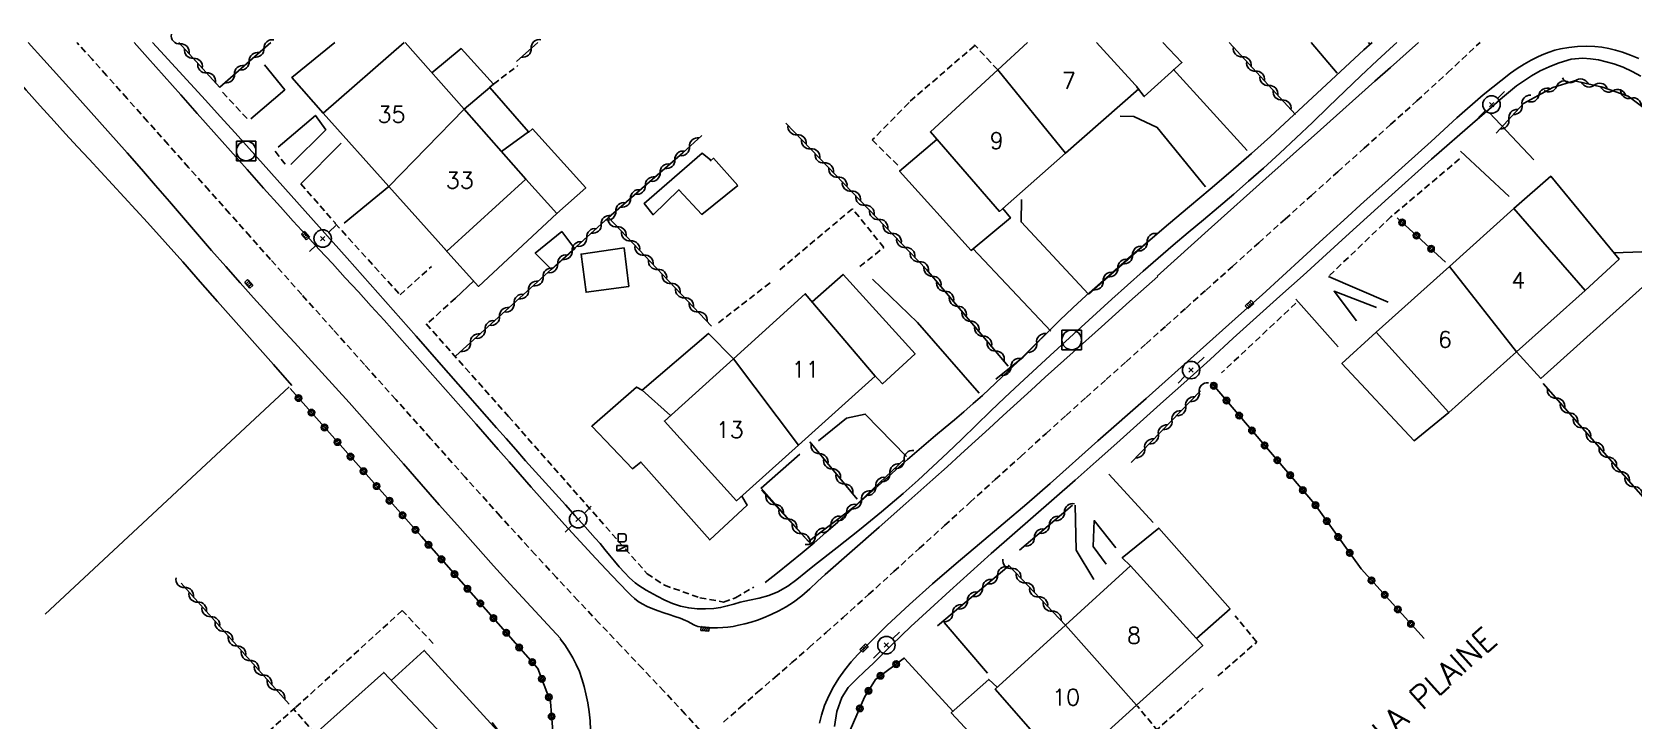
# Model space of a CAD drawing. Header units: millimetres. Extents: x 137000 to 138002, y 152999 to 154002.
# Drawn here: x 137205.9 to 137328.6, y 153948.1 to 154000.8 of the extents above; entities that cross this region are included whole.
import ezdxf
from ezdxf.enums import TextEntityAlignment as Align

# ---------------------------------------------------------------- set-up
doc = ezdxf.new("R2010")
doc.units = ezdxf.units.MM
doc.linetypes.add('DASHED', pattern=[0.75, 0.5, -0.25])
doc.layers.get('0').update_dxf_attribs({"linetype": 'CONTINUOUS'})
for name, color, linetype in [('W0001', 6, 'DASHED'), ('W0008', 7, 'CONTINUOUS'), ('W0014', 7, 'CONTINUOUS'), ('W0017', 7, 'CONTINUOUS'), ('W0101', 7, 'CONTINUOUS'), ('W0104', 1, 'CONTINUOUS'), ('W0112', 1, 'DASHED'), ('W0300', 7, 'CONTINUOUS'), ('W0310', 3, 'CONTINUOUS'), ('W0323', 7, 'CONTINUOUS'), ('W0330', 7, 'CONTINUOUS'), ('W0401', 7, 'CONTINUOUS'), ('W0420', 7, 'CONTINUOUS'), ('W0438', 7, 'CONTINUOUS'), ('W0473', 7, 'CONTINUOUS'), ('W0989', 7, 'CONTINUOUS'), ('W0991', 7, 'CONTINUOUS'), ('W1102', 7, 'CONTINUOUS')]:
    doc.layers.add(name, color=color, linetype=linetype)
doc.styles.get("Standard").update_dxf_attribs({"font": 'romans.shx', "width": 0.85})

# ---------------------------------------------------------------- blocks, each defined once
blk = doc.blocks.new('T473')
for p, q in [((-0.166667, 0.166667), (0.166667, -0.166667)), ((-0.166667, -0.166667), (0.166667, 0.166667)), ((0.500001, 0.500001), (1.000002, 1.000002)), ((-1.000002, -1.000002), (-0.500001, -0.500001))]:
    blk.add_line(p, q)
blk.add_ellipse((0, 0), major_axis=(0.471405, 0.471405), ratio=1, start_param=5.4977871438, end_param=11.780972451)
blk = doc.blocks.new('T401')
for p, q in [((-0.3, 0.3), (0, 0.3)), ((-0.3, -0.25), (-0.3, 0.3)), ((-0.3, 0.15), (0, 0.15)), ((-0.3, 0), (0, 0)), ((0, 0.3), (0, -0.25)), ((-0.3, -0.15), (0, -0.15)), ((-0.3, -0.25), (-0.3, -0.3)), ((-0.3, -0.3), (0, -0.3)), ((0, -0.3), (0, -0.25))]:
    blk.add_line(p, q)
blk = doc.blocks.new('T420')
for p, q in [((0.75, 0.75), (-0.75, 0.75)), ((-0.75, 0.75), (-0.75, -0.75)), ((0.75, 0.75), (0.75, -0.75)), ((0.75, -0.75), (-0.75, -0.75))]:
    blk.add_line(p, q)
blk.add_ellipse((0, 0), major_axis=(-0.53, 0.53), ratio=1, start_param=3.926991, end_param=10.210176)
blk = doc.blocks.new('T438')
for p, q in [((-0.4, 0.2), (0.4, 0.2)), ((-0.4, -0.2), (-0.4, 0.2)), ((0.15, 1.1), (-0.3, 1.1)), ((-0.3, 1.1), (-0.3, 0.5)), ((-0.3, 0.5), (0.15, 0.5)), ((0.3, 0.65), (0.3, 0.95)), ((0.4, 0.2), (0.4, -0.2))]:
    blk.add_line(p, q)
at = {"flags": 128}
for points in [[(-0.4, -0.2), (0.4, 0.2)], [(0.4, -0.2), (-0.4, -0.2)]]:
    blk.add_lwpolyline(points, dxfattribs=at)
for centre, major_axis, start_param, end_param in [((0.15, 0.95), (0.106, -0.106), 0.785398, 2.356194), ((0.15, 0.65), (0.106, 0.106), 3.926991, 5.497787)]:
    blk.add_ellipse(centre, major_axis=major_axis, ratio=1, start_param=start_param, end_param=end_param)
blk = doc.blocks.new('t310o')
at = {"color": 0, "linetype": 'Continuous'}
for centre, start, end in [((-0.5, 0.38), 216.8699, 323.1304), ((0.5, -0.37), 36.8699, 143.1303)]:
    blk.add_arc(centre, 0.625, start, end, dxfattribs=at)
blk = doc.blocks.new('t323o')
at = {"color": 0, "linetype": 'Continuous'}
for radius in [0.25, 0.15]:
    blk.add_circle((0, 0), radius, dxfattribs=at)

msp = doc.modelspace()

# ---------------------------------------------------------------- linework, layer by layer
at = {"layer": 'W0001'}
for points in [[(137257.55, 153946.81), (137255.93, 153948.58), (137254.3, 153950.33), (137252.65, 153952.07), (137251, 153953.81), (137249.35, 153955.54), (137247.71, 153957.28), (137246.07, 153959.03), (137244.45, 153960.79), (137241.76, 153963.74), (137239.09, 153966.71), (137236.43, 153969.69), (137233.77, 153972.66), (137231.37, 153975.34), (137228.97, 153978.02), (137226.57, 153980.7), (137224.17, 153983.39), (137222.61, 153985.15), (137221.04, 153986.91), (137219.47, 153988.67), (137217.9, 153990.43), (137216.34, 153992.19), (137214.77, 153993.95), (137213.2, 153995.71), (137211.63, 153997.47), (137210.52, 153998.71), (137209.4, 153999.94), (137209.35, 154000)], [(137258.85, 153947.96), (137260.16, 153949.11), (137261.47, 153950.25), (137262.78, 153951.38), (137264.1, 153952.52), (137265.41, 153953.67), (137266.71, 153954.82), (137268.01, 153955.97), (137269.96, 153957.73), (137271.9, 153959.49), (137273.84, 153961.26), (137275.79, 153963.02), (137277.73, 153964.79), (137279.67, 153966.55), (137281.62, 153968.31), (137283.56, 153970.07), (137285.09, 153971.45), (137286.62, 153972.82), (137288.15, 153974.19), (137289.68, 153975.56), (137291.21, 153976.93), (137292.74, 153978.3), (137294.27, 153979.67), (137295.8, 153981.04), (137297.82, 153982.85), (137299.84, 153984.67), (137301.86, 153986.48), (137303.87, 153988.29), (137305.89, 153990.1), (137307.91, 153991.91), (137309.93, 153993.72), (137311.95, 153995.53), (137314.3, 153997.68), (137316.63, 153999.87), (137316.78, 154000)]]:
    msp.add_lwpolyline(points, dxfattribs=at)
at = {"layer": 'W0008'}
for points in [[(137213.74, 154000), (137214.76, 153998.86), (137216.04, 153997.43), (137217.31, 153996), (137218.57, 153994.57), (137219.84, 153993.13), (137221.11, 153991.7), (137222.38, 153990.27), (137223.65, 153988.84), (137224.93, 153987.42), (137225.92, 153986.33), (137226.91, 153985.24), (137227.91, 153984.16), (137228.91, 153983.07), (137229.9, 153981.99), (137230.9, 153980.91), (137231.89, 153979.82), (137232.88, 153978.73), (137234.65, 153976.75), (137236.4, 153974.76), (137238.16, 153972.76), (137239.91, 153970.77), (137240.76, 153969.81), (137241.6, 153968.85), (137242.44, 153967.89), (137243.28, 153966.92), (137244.13, 153965.96), (137244.97, 153965.01), (137245.83, 153964.05), (137246.68, 153963.1), (137247.88, 153961.79), (137249.09, 153960.49), (137250.31, 153959.2), (137251.54, 153957.92)], [(137328.94, 153998.78), (137328.31, 153999.04), (137327.68, 153999.26), (137327.16, 153999.41), (137326.64, 153999.54), (137326.11, 153999.63), (137325.58, 153999.68), (137324.91, 153999.71), (137324.25, 153999.69), (137323.58, 153999.62), (137322.93, 153999.51), (137322.5, 153999.41), (137322.07, 153999.27), (137321.66, 153999.11), (137321.26, 153998.92), (137320.7, 153998.64), (137320.16, 153998.34), (137319.63, 153998), (137319.12, 153997.65), (137317.01, 153996), (137315, 153994.24), (137313.03, 153992.43), (137311.05, 153990.64), (137309.48, 153989.23), (137307.91, 153987.82), (137306.34, 153986.39), (137304.78, 153984.97), (137303.22, 153983.54), (137301.66, 153982.11), (137300.1, 153980.69), (137298.53, 153979.28), (137294.87, 153976.01), (137291.21, 153972.75), (137287.53, 153969.5), (137283.86, 153966.24), (137282.08, 153964.69), (137280.28, 153963.15), (137278.47, 153961.62), (137276.67, 153960.1), (137274.87, 153958.55), (137273.1, 153956.97), (137271.37, 153955.36), (137269.69, 153953.69), (137269.15, 153953.14), (137268.64, 153952.57), (137268.15, 153951.97), (137267.7, 153951.34), (137267.29, 153950.67), (137266.92, 153949.97), (137266.6, 153949.25), (137266.35, 153948.49), (137266.21, 153947.89)], [(137292.07, 153982.11), (137296.23, 153985.85), (137300.39, 153989.58), (137304.56, 153993.31), (137308.73, 153997.03), (137309.93, 153998.09), (137311.12, 153999.15), (137312.08, 154000)], [(137251.54, 153957.92), (137251.78, 153957.67), (137252.04, 153957.43), (137252.33, 153957.21), (137252.63, 153957.02), (137253.02, 153956.81), (137253.44, 153956.63), (137253.85, 153956.48), (137254.28, 153956.33), (137254.7, 153956.2), (137255.13, 153956.06), (137255.55, 153955.92), (137255.96, 153955.75), (137256.08, 153955.7), (137256.19, 153955.64), (137256.3, 153955.57), (137256.42, 153955.51), (137256.53, 153955.45), (137256.65, 153955.39), (137256.77, 153955.34), (137256.89, 153955.3), (137257.26, 153955.23), (137257.64, 153955.19), (137258.02, 153955.18), (137258.4, 153955.18), (137258.8, 153955.2), (137259.2, 153955.24), (137259.6, 153955.3), (137260, 153955.38), (137260.49, 153955.49), (137260.97, 153955.62), (137261.45, 153955.78), (137261.92, 153955.96), (137262.51, 153956.21), (137263.1, 153956.49), (137263.66, 153956.8), (137264.21, 153957.15), (137264.86, 153957.64), (137265.46, 153958.17), (137266.05, 153958.73), (137266.64, 153959.27), (137268.71, 153961.08), (137270.77, 153962.89), (137272.83, 153964.71), (137274.88, 153966.54), (137275.97, 153967.51), (137277.04, 153968.49), (137278.12, 153969.47), (137279.19, 153970.45), (137280.27, 153971.43), (137281.34, 153972.41), (137282.42, 153973.39), (137283.49, 153974.37), (137285.64, 153976.3), (137287.79, 153978.23), (137289.94, 153980.16), (137292.1, 153982.08)]]:
    msp.add_lwpolyline(points, dxfattribs=at)
at = {"layer": 'W0014'}
for points in [[(137205.62, 154000), (137206.83, 153998.66), (137208.96, 153996.29), (137211.09, 153993.92), (137213.21, 153991.54), (137214.29, 153990.3), (137215.37, 153989.06), (137216.45, 153987.82), (137217.52, 153986.57), (137218.59, 153985.33), (137219.67, 153984.08), (137220.75, 153982.84), (137221.84, 153981.61), (137222.88, 153980.46), (137223.92, 153979.31), (137224.96, 153978.16), (137226.01, 153977.02), (137227.06, 153975.87), (137228.11, 153974.73), (137229.15, 153973.58), (137230.19, 153972.43), (137231.58, 153970.87), (137232.97, 153969.31), (137234.35, 153967.74), (137235.72, 153966.18), (137237.1, 153964.61), (137238.48, 153963.04), (137239.87, 153961.48), (137241.26, 153959.93), (137242.53, 153958.53), (137243.8, 153957.14), (137245.08, 153955.76), (137246.37, 153954.38)], [(137215.14, 154000), (137215.75, 153999.33), (137216.9, 153998.08), (137218.05, 153996.84), (137219.19, 153995.59), (137220.33, 153994.33), (137221.47, 153993.08), (137223.62, 153990.69), (137225.76, 153988.29), (137227.9, 153985.88), (137230.04, 153983.48), (137231.8, 153981.49), (137233.56, 153979.5), (137235.32, 153977.51), (137237.07, 153975.52), (137237.81, 153974.68), (137238.54, 153973.85), (137239.28, 153973.01), (137240.01, 153972.17), (137240.74, 153971.34), (137241.47, 153970.5), (137242.21, 153969.67), (137242.95, 153968.83), (137243.71, 153967.98), (137244.46, 153967.14), (137245.22, 153966.29), (137245.99, 153965.44), (137246.75, 153964.6), (137247.51, 153963.75), (137248.27, 153962.91), (137249.03, 153962.06), (137249.41, 153961.63), (137249.78, 153961.18), (137250.14, 153960.74), (137250.5, 153960.3), (137250.88, 153959.86), (137251.27, 153959.43), (137251.67, 153959.02), (137252.1, 153958.63), (137252.37, 153958.43), (137252.65, 153958.25), (137252.93, 153958.08), (137253.23, 153957.92), (137253.79, 153957.61), (137254.36, 153957.31), (137254.95, 153957.04), (137255.57, 153956.84), (137256.2, 153956.71), (137256.84, 153956.65), (137257.48, 153956.64), (137258.13, 153956.67), (137258.64, 153956.74), (137259.14, 153956.86), (137259.64, 153957), (137260.13, 153957.14), (137260.86, 153957.3), (137261.59, 153957.46), (137262.32, 153957.65), (137263.03, 153957.93), (137263.78, 153958.37), (137264.48, 153958.89), (137265.15, 153959.45), (137265.82, 153959.99), (137267.55, 153961.33), (137269.26, 153962.69), (137270.95, 153964.07), (137272.61, 153965.48), (137273.76, 153966.5), (137274.89, 153967.53), (137276, 153968.58), (137277.1, 153969.64), (137278.2, 153970.7), (137279.31, 153971.77), (137280.41, 153972.82), (137281.53, 153973.87), (137283.88, 153976.04), (137286.23, 153978.21), (137288.6, 153980.36), (137290.99, 153982.49), (137292.13, 153983.49), (137293.28, 153984.47), (137294.44, 153985.45), (137295.6, 153986.43), (137296.76, 153987.4), (137297.92, 153988.38), (137299.06, 153989.37), (137300.2, 153990.38), (137301.46, 153991.53), (137302.71, 153992.7), (137303.95, 153993.88), (137305.19, 153995.07), (137306.42, 153996.26), (137307.66, 153997.44), (137308.9, 153998.62), (137310.16, 153999.78), (137310.4, 154000)], [(137308.52, 154000), (137307.89, 153999.43), (137306.45, 153998.1), (137305.03, 153996.78), (137303.6, 153995.45), (137302.17, 153994.12), (137300.73, 153992.81), (137299.28, 153991.51), (137297.71, 153990.13), (137296.13, 153988.77), (137294.53, 153987.43), (137292.93, 153986.08), (137291.34, 153984.74), (137289.75, 153983.38), (137288.18, 153982.01), (137286.62, 153980.62), (137285.61, 153979.68), (137284.61, 153978.73), (137283.63, 153977.77), (137282.65, 153976.8), (137281.67, 153975.83), (137280.69, 153974.87), (137279.69, 153973.92), (137278.68, 153972.98), (137277.98, 153972.35), (137277.27, 153971.73), (137276.55, 153971.12), (137275.83, 153970.51), (137275.1, 153969.9), (137274.38, 153969.29), (137273.66, 153968.68), (137272.95, 153968.06), (137272.05, 153967.27), (137271.16, 153966.47), (137270.27, 153965.67), (137269.38, 153964.87), (137268.49, 153964.07), (137267.6, 153963.27), (137266.7, 153962.48), (137265.79, 153961.7), (137264.87, 153960.93), (137263.94, 153960.16), (137263, 153959.4), (137262.06, 153958.66)], [(137225.82, 153973.73), (137224.4, 153975.34), (137222.97, 153976.95), (137221.55, 153978.56), (137220.12, 153980.17), (137218.78, 153981.68), (137217.45, 153983.2), (137216.11, 153984.71), (137214.76, 153986.21), (137213.87, 153987.19), (137212.98, 153988.16), (137212.08, 153989.13), (137211.18, 153990.09), (137210.28, 153991.06), (137209.39, 153992.02), (137208.49, 153993), (137207.61, 153993.97), (137206.54, 153995.16), (137205.47, 153996.36), (137204.41, 153997.56), (137203.36, 153998.77)], [(137329.1, 153997.41), (137328.43, 153997.77), (137327.73, 153998.1), (137327.02, 153998.36), (137326.44, 153998.53), (137325.84, 153998.66), (137325.24, 153998.75), (137324.64, 153998.79), (137324.35, 153998.78), (137324.06, 153998.76), (137323.77, 153998.71), (137323.49, 153998.64), (137322.77, 153998.42), (137322.07, 153998.14), (137321.39, 153997.82), (137320.73, 153997.45), (137319.58, 153996.67), (137318.5, 153995.79), (137317.45, 153994.88), (137316.41, 153993.97), (137313.07, 153991.07), (137309.78, 153988.11), (137306.5, 153985.14), (137303.23, 153982.17), (137301.44, 153980.57), (137299.66, 153978.96), (137297.89, 153977.35), (137296.11, 153975.74), (137294.33, 153974.13), (137292.55, 153972.53), (137290.77, 153970.92), (137288.98, 153969.32), (137287.38, 153967.91), (137285.78, 153966.5), (137284.17, 153965.09), (137282.56, 153963.69), (137280.96, 153962.28), (137279.36, 153960.87), (137277.76, 153959.45), (137276.18, 153958.02), (137274.69, 153956.65), (137273.21, 153955.28), (137271.75, 153953.88), (137270.32, 153952.46), (137269.69, 153951.86), (137269.03, 153951.26), (137268.41, 153950.61), (137267.93, 153949.85), (137267.54, 153948.77), (137267.35, 153947.63)], [(137246.34, 153954.35), (137246.7, 153953.89), (137247.02, 153953.41), (137247.32, 153952.9), (137247.59, 153952.38), (137247.82, 153951.83), (137248.02, 153951.27), (137248.19, 153950.7), (137248.33, 153950.12), (137248.47, 153949.44), (137248.57, 153948.76), (137248.64, 153948.07), (137248.67, 153947.37)]]:
    msp.add_lwpolyline(points, dxfattribs=at)
at = {"layer": 'W0017'}
for points in [[(137305.85, 153997.65), (137303.84, 154000)], [(137308.33, 153999.9), (137308.24, 154000)], [(137222.66, 153994.15), (137225.27, 153996.38), (137223.72, 153998.29)], [(137298.95, 153991.72), (137293.29, 153997.96)], [(137320.9, 153991.02), (137317.5, 153994.62)], [(137225.73, 153990.67), (137228.4, 153993.31), (137227.62, 153994.41), (137224.75, 153991.98)], [(137295.77, 153988.96), (137292.07, 153993.49), (137290.27, 153994.33), (137289.24, 153994.36)], [(137226.5, 153989.18), (137229.58, 153992.29)], [(137319.01, 153988.22), (137315.28, 153991.69)], [(137281.68, 153987.99), (137281.64, 153986.26), (137286.8, 153980.74)], [(137283.93, 153977.89), (137277.96, 153984.23)], [(137239.73, 153981.76), (137238.33, 153980.43)], [(137278.42, 153973.15), (137273.7, 153978.57), (137270.27, 153981.88)], [(137309.74, 153980.13), (137305.17, 153982.08)], [(137305.92, 153976.71), (137302.68, 153980.36)], [(137308.85, 153979.71), (137305.6, 153980.95), (137307.33, 153978.69)], [(137272.88, 153968.31), (137269.71, 153971.55), (137268.28, 153971.24), (137266.14, 153969.49)], [(137264.7, 153968.48), (137261.74, 153965.88), (137265.39, 153961.77)], [(137288.36, 153966.96), (137291.76, 153963.24)], [(137287.2, 153958.89), (137285.85, 153961.12), (137285.79, 153964.57)], [(137288.89, 153961.31), (137287.24, 153963.39), (137287.17, 153961.4), (137288.16, 153960.07)], [(137279.07, 153951.71), (137275.76, 153955.59)], [(137272.72, 153952.85), (137276.44, 153948.79)]]:
    msp.add_lwpolyline(points, dxfattribs=at)
at = {"layer": 'W0101'}
for points in [[(137233.23, 153988.98), (137228.2, 153994.59), (137234.42, 154000)], [(137234.48, 154000), (137238.99, 153994.89)], [(137279.85, 153997.9), (137282.13, 154000)], [(137287.42, 154000), (137290.66, 153996.46)], [(137285.05, 153991.52), (137279.98, 153987.06), (137274.7, 153993.15), (137279.85, 153997.9)], [(137290.66, 153996.46), (137285.05, 153991.52)], [(137238.99, 153994.89), (137243.73, 153989.53), (137237.68, 153984.01)], [(137237.68, 153984.01), (137233.23, 153988.98)], [(137319.37, 153987.28), (137314.43, 153982.86)], [(137319.58, 153976.31), (137324.83, 153981.02), (137319.37, 153987.28)], [(137314.43, 153982.86), (137308.83, 153977.83), (137314.39, 153971.66), (137319.58, 153976.31)], [(137259.62, 153975.79), (137265.12, 153980.76), (137270.48, 153974.44)], [(137264.61, 153969.17), (137259.85, 153964.91), (137254.34, 153971.01), (137259.62, 153975.79)], [(137270.48, 153974.44), (137264.61, 153969.17)], [(137290.03, 153959.94), (137285.03, 153955.39)], [(137290.49, 153949.27), (137295.55, 153953.83), (137290.03, 153959.94)], [(137285.03, 153955.39), (137279.67, 153950.5), (137285.04, 153944.35), (137290.49, 153949.27)], [(137227.59, 153947.06), (137232.84, 153951.77), (137238.49, 153945.77)]]:
    msp.add_lwpolyline(points, dxfattribs=at)
at = {"layer": 'W0104'}
for points in [[(137228.2, 153994.59), (137225.81, 153997.32), (137229.11, 154000)], [(137246.11, 153986.9), (137248.31, 153988.87), (137244.24, 153993.38), (137243.92, 153993.12), (137243.92, 153993.15), (137240.96, 153996.55), (137240.96, 153996.58), (137241.25, 153996.8), (137238.76, 153999.53), (137236.53, 153997.68)], [(137290.49, 153996.64), (137291.07, 153995.86), (137293.96, 153998.46), (137292.5, 154000)], [(137240.96, 153996.55), (137238.99, 153994.89)], [(137243.92, 153993.15), (137241.86, 153991.65)], [(137280.24, 153987.3), (137280.83, 153986.57), (137277.82, 153984.08), (137272.34, 153990.16), (137275.2, 153992.57)], [(137319.37, 153987.28), (137322.2, 153989.76), (137327.43, 153983.41), (137324.83, 153981.02)], [(137237.53, 153984.18), (137240.09, 153981.33), (137246.11, 153986.9), (137243.73, 153989.53)], [(137319.58, 153976.31), (137321.44, 153974.28), (137329.23, 153981.26), (137330.27, 153980.35), (137331.31, 153981.12), (137331.93, 153980.74), (137333.38, 153982.13), (137330.62, 153985.23), (137329.2, 153983.98), (137327.03, 153983.89)], [(137270.37, 153974.57), (137271.04, 153973.87), (137273.53, 153976.17), (137268.01, 153982.24), (137265.65, 153980.14)], [(137260.26, 153965.27), (137260.67, 153964.58), (137257.8, 153961.91), (137252.54, 153967.87), (137251.9, 153967.37), (137248.77, 153970.62), (137252.19, 153973.62), (137252.64, 153973.38), (137257.7, 153977.73), (137259.62, 153975.79)], [(137308.83, 153977.83), (137306.21, 153975.43), (137311.73, 153969.51), (137314.39, 153971.66)], [(137252.64, 153973.38), (137254.81, 153971.43)], [(137290.03, 153959.94), (137289.39, 153960.55), (137292.18, 153962.82), (137297.64, 153956.64), (137295.06, 153954.37)], [(137237.95, 153945.3), (137238.62, 153944.74), (137241.56, 153947.31), (137235.94, 153953.46), (137233.41, 153951.16)], [(137279.82, 153950.63), (137279.17, 153951.24), (137276.29, 153948.69), (137281.89, 153942.69), (137284.52, 153944.93)]]:
    msp.add_lwpolyline(points, dxfattribs=at)
for points in [[(137259.95, 153989.04), (137257.21, 153986.83), (137255.45, 153988.73), (137253.47, 153986.81), (137252.79, 153987.68), (137257.23, 153991.52), (137257.88, 153990.99), (137257.85, 153990.94), (137258.08, 153991.13)], [(137246.49, 153985.54), (137244.44, 153983.88), (137245.7, 153982.62), (137247.48, 153984.21)], [(137251.26, 153984.29), (137247.95, 153983.8), (137248.34, 153980.88), (137251.6, 153981.32)]]:
    msp.add_lwpolyline(points, close=True, dxfattribs=at)
at = {"layer": 'W0112'}
for points in [[(137279.85, 153997.9), (137278.07, 153999.83), (137278.07, 153999.75), (137273.04, 153995.41), (137273.04, 153995.38), (137270.25, 153992.54), (137272.22, 153990.58)], [(137241.25, 153996.8), (137243.11, 153998.23)], [(137220.51, 153996.19), (137222.47, 153994.08)], [(137224.53, 153991.67), (137225.42, 153990.51)], [(137315.21, 153991.08), (137309.95, 153986.65), (137305.12, 153982.03)], [(137226.5, 153989.18), (137229.12, 153986.18), (137229.12, 153986.15), (137234.1, 153980.68), (137236.51, 153982.86)], [(137269.3, 153982.84), (137271.13, 153984.31), (137268.73, 153987.27), (137263.18, 153982.6)], [(137262.42, 153981.6), (137258.3, 153978.41)], [(137238.33, 153980.43), (137236.16, 153978.45)], [(137302.68, 153980.04), (137296.98, 153974.7)], [(137236.1, 153978.45), (137242.4, 153971.37), (137253.01, 153959.33), (137254.33, 153958.45), (137257.04, 153957.49), (137258.86, 153957.16), (137259.78, 153957.48), (137261.19, 153958.31)], [(137236.63, 153953.99), (137234.26, 153956.51), (137226.09, 153949.08), (137217.14, 153941.14), (137220.12, 153937.76)], [(137296.7, 153951.5), (137299.69, 153954.1), (137298.02, 153956.11)], [(137286.29, 153942.26), (137295.59, 153950.56)], [(137292.13, 153947.27), (137290.53, 153949.22)], [(137227.59, 153947.06), (137225.94, 153948.98)]]:
    msp.add_lwpolyline(points, dxfattribs=at)
at = {"layer": 'W0300'}
msp.add_lwpolyline([(137225.6, 153973.64), (137206.92, 153956.23)], dxfattribs=at)
at = {"layer": 'W0310'}
for points in [[(137217.16, 154000), (137220.29, 153996.56)], [(137220.29, 153996.59), (137224.21, 154000)], [(137244.65, 154000), (137243.02, 153998.55)], [(137302.65, 153994.49), (137297.58, 154000)], [(137318.02, 153993.06), (137320.11, 153995.34), (137322.36, 153996.54), (137324.02, 153997.07), (137326.15, 153996.59), (137328.13, 153995.89), (137330.48, 153994.13), (137333.57, 153990.99), (137349.28, 153973.82), (137349.25, 153973.77), (137333.41, 153960.68), (137333.4, 153960.49), (137321.62, 153973.89)], [(137263.63, 153993.83), (137274.4, 153982.63), (137280.66, 153975.22)], [(137257.2, 153992.88), (137255.74, 153991.55), (137250.05, 153986.59), (137238.37, 153976.02)], [(137257.95, 153978.29), (137250.05, 153986.59)], [(137286.8, 153980.74), (137291.54, 153984.92)], [(137281.79, 153975.92), (137283.51, 153977.68)], [(137279.7, 153974.22), (137281.79, 153975.92)], [(137295.37, 153973.32), (137290.06, 153967.85)], [(137269.08, 153965.04), (137265.48, 153969.42)], [(137272.75, 153968.13), (137268.85, 153964.46), (137265.37, 153961.79), (137261.77, 153965.73)], [(137285.58, 153964.57), (137281.52, 153961.14)], [(137285.03, 153955.39), (137280.7, 153959.97), (137280.7, 153959.94), (137275.25, 153955.34)], [(137225.6, 153949.33), (137217.33, 153958.6)]]:
    msp.add_lwpolyline(points, dxfattribs=at)
at = {"layer": 'W0323'}
for points in [[(137310.43, 153986.57), (137314.14, 153983.19)], [(137307.67, 153959.7), (137304.1, 153964.69), (137296.19, 153973.96)], [(137225.67, 153973.51), (137235.73, 153962.17), (137244.65, 153952.07), (137245.61, 153949.51), (137245.77, 153947.57), (137245.58, 153945.72), (137244.86, 153943.69), (137241.83, 153947.01), (137241.14, 153947.93)], [(137307.67, 153959.71), (137312.5, 153954.37)], [(137291.66, 153917.37), (137274.35, 153936.26), (137269.3, 153942.4), (137268.46, 153944.81), (137268.55, 153947.34), (137269.66, 153949.88), (137270.49, 153951.23), (137272.72, 153952.88)]]:
    msp.add_lwpolyline(points, dxfattribs=at)
at = {"layer": 'W0330'}
msp.add_lwpolyline([(137233.23, 153988.98), (137229.82, 153986.17)], dxfattribs=at)
at = {"layer": 'W1102'}
for points in [[(137285.05, 153991.52), (137279.85, 153997.9)], [(137233.23, 153988.98), (137238.99, 153994.89)], [(137319.58, 153976.31), (137314.43, 153982.86)], [(137264.61, 153969.17), (137259.62, 153975.79)], [(137290.49, 153949.27), (137285.03, 153955.39)]]:
    msp.add_lwpolyline(points, dxfattribs=at)

# ---------------------------------------------------------------- block references
at = {"layer": 'W0310'}
for p, rotation in [((137217.26, 153999.89), 312.2757902817711), ((137218.27, 153998.78), 312.2757902817711), ((137222.55, 153998.56), 41.01271571619628), ((137223.68, 153999.54), 41.01271571619628), ((137244.13, 153999.55), 221.7139465914664), ((137298.58, 153998.91), 132.6263217495443), ((137219.28, 153997.67), 312.2757902817711), ((137221.42, 153997.57), 41.01271571619628), ((137299.6, 153997.81), 132.6263217495443), ((137300.62, 153996.7), 132.6263217495443), ((137322.64, 153996.63), 17.72967796364379), ((137324.07, 153997.06), 347.4055777540553), ((137325.53, 153996.73), 347.4055777540553), ((137301.63, 153995.6), 132.6263217495443), ((137320, 153995.22), 47.55556578916039), ((137321.29, 153995.97), 28.00368387146097), ((137326.97, 153996.3), 340.520600162522), ((137328.34, 153995.73), 323.1573842006507), ((137318.99, 153994.12), 47.55556578916039), ((137264.49, 153992.93), 313.9031855038388), ((137256.25, 153992.02), 222.244515734744), ((137265.53, 153991.85), 313.9031855038388), ((137254, 153990.04), 221.1138568358178), ((137255.13, 153991.02), 221.1138568358178), ((137266.57, 153990.77), 313.9031855038388), ((137252.87, 153989.05), 221.1138568358178), ((137267.61, 153989.69), 313.9031855038388), ((137251.74, 153988.06), 221.1138568358178), ((137268.65, 153988.61), 313.9031855038388), ((137269.69, 153987.53), 313.9031855038388), ((137250.61, 153987.08), 221.1138568358178), ((137270.73, 153986.45), 313.9031855038388), ((137248.38, 153985.07), 222.1518504262137), ((137249.49, 153986.08), 222.1518504262137), ((137250.71, 153985.89), 133.5998881453694), ((137271.77, 153985.37), 313.9031855038388), ((137247.27, 153984.07), 222.1518504262137), ((137251.75, 153984.81), 133.5998881453694), ((137272.81, 153984.29), 313.9031855038388), ((137291.3, 153984.71), 41.37883951916372), ((137246.16, 153983.06), 222.1518504262137), ((137252.78, 153983.72), 133.5998881453694), ((137253.82, 153982.63), 133.5998881453694), ((137273.85, 153983.21), 313.9031855038388), ((137289.05, 153982.72), 41.37883951916372), ((137290.18, 153983.72), 41.37883951916372), ((137245.04, 153982.05), 222.1518504262137), ((137254.85, 153981.55), 133.5998881453694), ((137274.85, 153982.1), 310.1881572798926), ((137287.93, 153981.73), 41.37883951916372), ((137243.93, 153981.05), 222.1518504262137), ((137255.88, 153980.46), 133.5998881453694), ((137275.82, 153980.95), 310.1881572798926), ((137241.71, 153979.03), 222.1518504262137), ((137242.82, 153980.04), 222.1518504262137), ((137256.92, 153979.37), 133.5998881453694), ((137276.79, 153979.8), 310.1881572798926), ((137240.6, 153978.03), 222.1518504262137), ((137277.76, 153978.66), 310.1881572798926), ((137239.48, 153977.02), 222.1518504262137), ((137278.73, 153977.51), 310.1881572798926), ((137279.69, 153976.37), 310.1881572798926), ((137282.84, 153976.99), 45.70853981266533), ((137280.87, 153975.16), 39.207203505283), ((137295.28, 153973.23), 225.8557319413898), ((137322.61, 153972.77), 131.2991864350907), ((137294.24, 153972.15), 225.8557319413898), ((137323.6, 153971.64), 131.2991864350907), ((137293.19, 153971.08), 225.8557319413898), ((137324.59, 153970.51), 131.2991864350907), ((137292.15, 153970), 225.8557319413898), ((137325.58, 153969.39), 131.2991864350907), ((137266.22, 153968.52), 129.404564101527), ((137272.69, 153968.07), 223.2633807566108), ((137291.1, 153968.93), 225.8557319413898), ((137326.57, 153968.26), 131.2991864350907), ((137267.17, 153967.36), 129.404564101527), ((137271.6, 153967.05), 223.2633807566108), ((137327.56, 153967.13), 131.2991864350907), ((137268.12, 153966.2), 129.404564101527), ((137270.51, 153966.02), 223.2633807566108), ((137328.55, 153966), 131.2991864350907), ((137262.78, 153964.63), 132.3733161621018), ((137269.41, 153964.99), 223.2633807566108), ((137263.79, 153963.52), 132.3733161621018), ((137267.08, 153963.11), 217.4530073946778), ((137268.27, 153964.02), 217.4530073946778), ((137283.81, 153963.07), 220.1256327949608), ((137284.96, 153964.04), 220.1256327949608), ((137264.8, 153962.41), 132.3733161621018), ((137265.89, 153962.19), 217.4530073946778), ((137282.66, 153962.11), 220.1256327949608), ((137280.93, 153959.73), 133.3425092789995), ((137217.61, 153958.28), 131.7706176460684), ((137278.69, 153958.24), 220.1745994106977), ((137279.84, 153959.21), 220.1745994106977), ((137281.96, 153958.64), 133.3425092789995), ((137218.61, 153957.16), 131.7706176460684), ((137277.54, 153957.28), 220.1745994106977), ((137282.99, 153957.55), 133.3425092789995), ((137219.61, 153956.04), 131.7706176460684), ((137276.4, 153956.31), 220.1745994106977), ((137284.02, 153956.46), 133.3425092789995), ((137220.61, 153954.92), 131.7706176460684), ((137221.61, 153953.8), 131.7706176460684), ((137222.61, 153952.69), 131.7706176460684), ((137223.61, 153951.57), 131.7706176460684), ((137224.6, 153950.45), 131.7706176460684)]:
    msp.add_blockref('t310o', p, dxfattribs=dict(at, rotation=rotation))
at = {"layer": 'W0323'}
for p, rotation in [((137310.81, 153986.22), 317.6917204527429), ((137311.92, 153985.21), 317.6917204527429), ((137313.03, 153984.2), 317.6917204527429), ((137296.39, 153973.72), 130.4814771717174), ((137226.32, 153972.78), 311.5635416787293), ((137297.37, 153972.58), 130.4814771717174), ((137227.32, 153971.66), 311.5635416787293), ((137298.34, 153971.43), 130.4814771717174), ((137228.31, 153970.53), 311.5635416787293), ((137299.32, 153970.29), 130.4814771717174), ((137229.31, 153969.41), 311.5635416787293), ((137300.29, 153969.15), 130.4814771717174), ((137230.3, 153968.29), 311.5635416787293), ((137231.3, 153967.17), 311.5635416787293), ((137301.26, 153968.01), 130.4814771717174), ((137232.3, 153966.04), 311.5635416787293), ((137302.24, 153966.87), 130.4814771717174), ((137233.29, 153964.92), 311.5635416787293), ((137303.21, 153965.73), 130.4814771717174), ((137234.29, 153963.8), 311.5635416787293), ((137304.18, 153964.58), 125.6246146488322), ((137235.28, 153962.68), 311.5635416787293), ((137305.05, 153963.36), 125.6246146488322), ((137236.27, 153961.55), 311.4315432928575), ((137305.92, 153962.14), 125.6246146488322), ((137237.27, 153960.43), 311.4315432928575), ((137306.8, 153960.92), 125.6246146488322), ((137238.26, 153959.3), 311.4315432928575), ((137308.47, 153958.82), 312.1363517804554), ((137239.25, 153958.18), 311.4315432928575), ((137309.48, 153957.71), 312.1363517804554), ((137240.24, 153957.06), 311.4315432928575), ((137310.49, 153956.6), 312.1363517804554), ((137241.24, 153955.93), 311.4315432928575), ((137311.49, 153955.48), 312.1363517804554), ((137242.23, 153954.81), 311.4315432928575), ((137243.22, 153953.68), 311.4315432928575), ((137244.22, 153952.56), 311.4315432928575), ((137272.08, 153952.41), 36.452622522121), ((137244.95, 153951.27), 290.7350939475895), ((137270.88, 153951.52), 36.452622522121), ((137269.96, 153950.36), 58.43995159434499), ((137245.48, 153949.87), 290.7350939475895), ((137269.29, 153949.02), 66.34813384222633), ((137245.7, 153948.4), 274.5950389364267)]:
    msp.add_blockref('t323o', p, dxfattribs=dict(at, rotation=rotation))
at = {"layer": 'W0401'}
for p, rotation in [((137226.74, 153985.11), 222.49803306351), ((137222.4, 153981.42), 221.7776530117487), ((137299.03, 153980.05), 132.0289126762678), ((137257.43, 153954.95), 264.678159981058), ((137269.51, 153953.74), 135.7416805656817)]:
    msp.add_blockref('T401', p, dxfattribs=dict(at, rotation=rotation))
at = {"layer": 'W0420'}
for p in [(137222.31, 153991.7), (137285.52, 153977.23)]:
    msp.add_blockref('T420', p, dxfattribs=at)
at = {"layer": 'W0438'}
msp.add_blockref('T438', (137251.1, 153961.28), dxfattribs=at)
at = {"layer": 'W0473'}
for p in [(137317.66, 153995.25), (137228.17, 153984.99), (137294.66, 153974.92), (137247.73, 153963.5), (137271.33, 153953.86)]:
    msp.add_blockref('T473', p, dxfattribs=at)

# ---------------------------------------------------------------- texts
at = {"layer": 'W0989'}
msp.add_text('RUE DE LA PLAINE   ', height=1.75, rotation=41.9013, dxfattribs=at).set_placement((137302.02, 153939.54))
at = {"layer": 'W0991'}
for s, p in [('7', (137285.3, 153997.08)), ('35', (137233.44, 153994.5)), ('9', (137279.77, 153992.48)), ('33', (137238.67, 153989.45)), ('4', (137319.71, 153981.8)), ('6', (137314.09, 153977.26)), ('11', (137265.14, 153974.97)), ('13', (137259.34, 153970.35)), ('8', (137290.29, 153954.6)), ('10', (137285.09, 153949.87))]:
    msp.add_text(s, height=1.25, dxfattribs=at).set_placement(p, align=Align.MIDDLE_CENTER)

doc.saveas('drawing.dxf')
